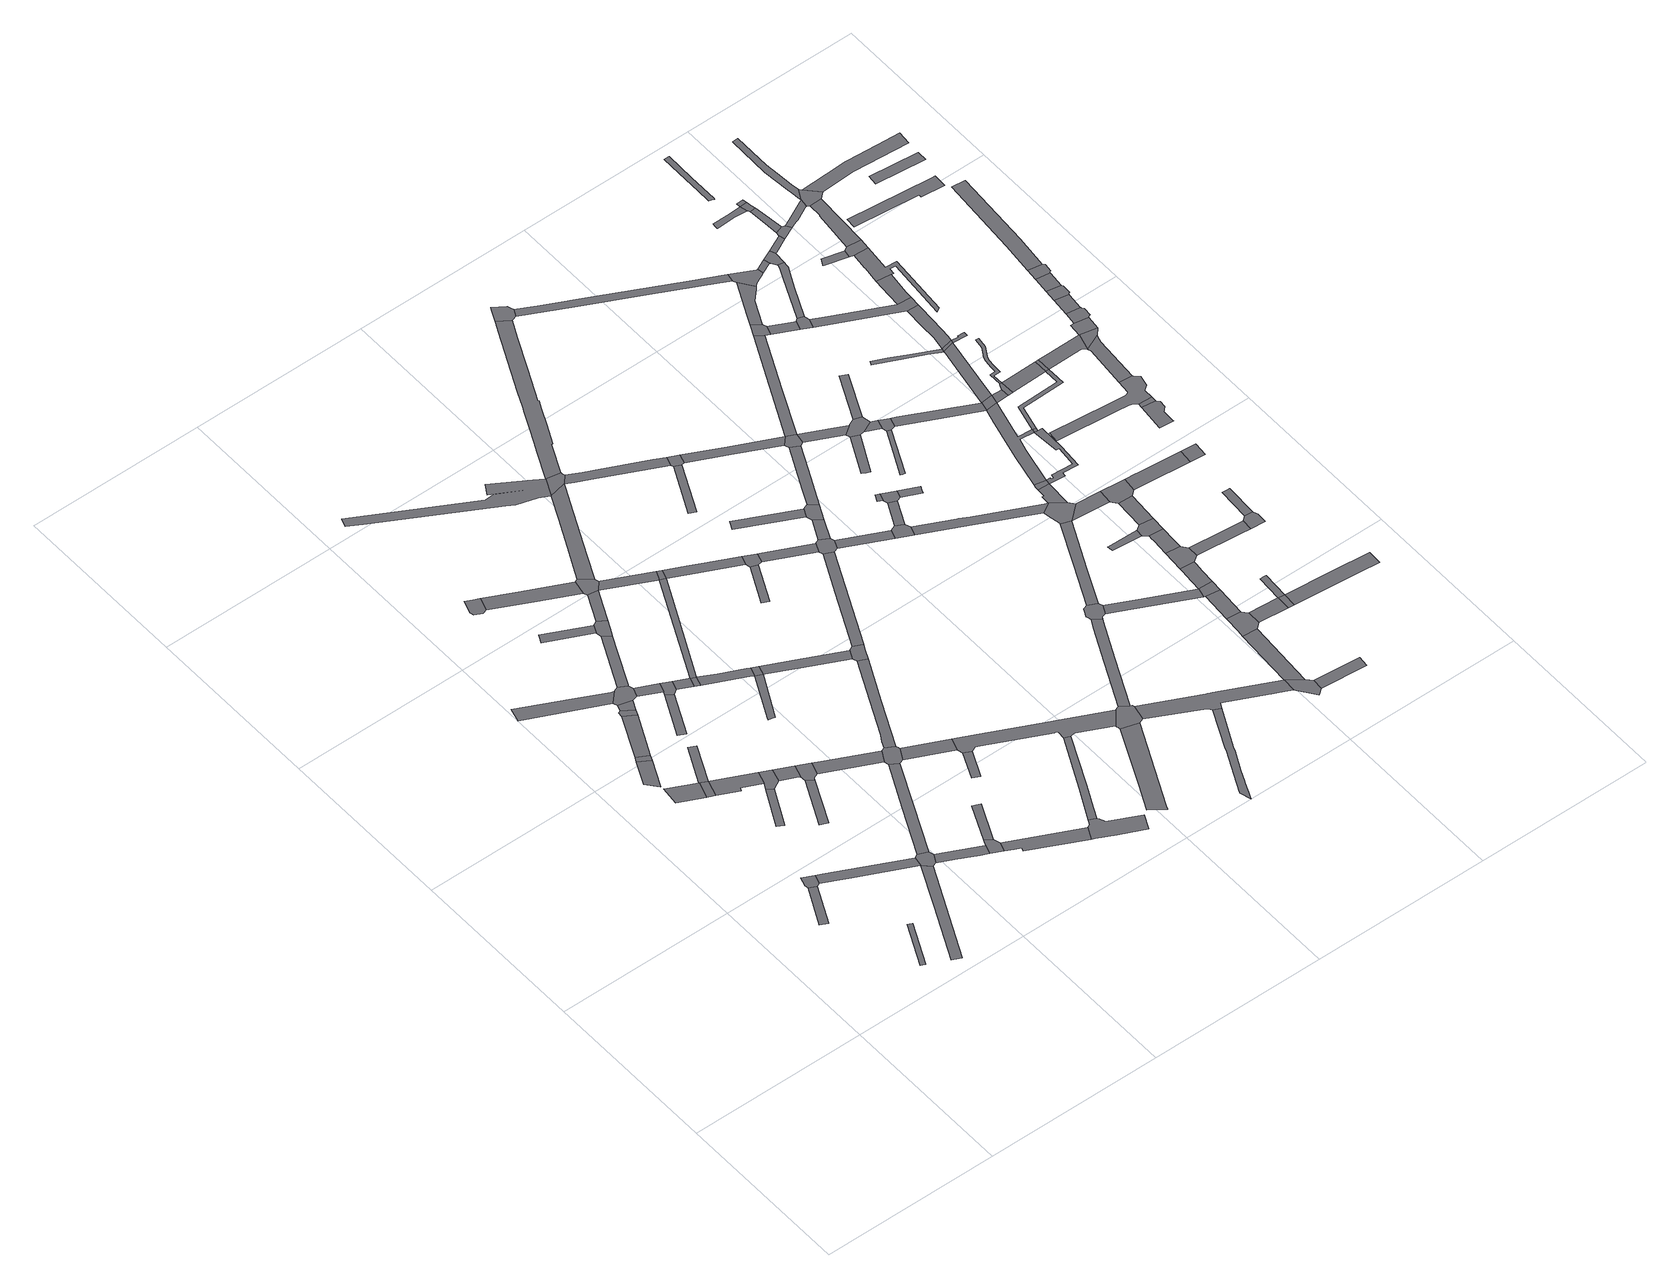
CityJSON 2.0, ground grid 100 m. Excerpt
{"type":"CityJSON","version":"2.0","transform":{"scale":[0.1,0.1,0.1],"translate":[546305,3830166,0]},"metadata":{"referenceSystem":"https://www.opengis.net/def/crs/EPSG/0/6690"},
"CityObjects":{
"road1":{"type":"Road","attributes":{"RoadStructureAttribute.sectionType":"1"},"geometry":[{"type":"MultiSurface","lod":"1","boundaries":[[[0,1,2,3]]]}]},
"road2":{"type":"Road","attributes":{"RoadStructureAttribute.sectionType":"1"},"geometry":[{"type":"MultiSurface","lod":"1","boundaries":[[[4,5,6,7,8]]]}]},
"road3":{"type":"Road","geometry":[{"type":"MultiSurface","lod":"1","boundaries":[[[9,10,0,3,11,12]]]}]},
"road4":{"type":"Road","attributes":{"RoadStructureAttribute.sectionType":"1"},"geometry":[{"type":"MultiSurface","lod":"1","boundaries":[[[13,14,15,16,17]]]}]},
"road5":{"type":"Road","attributes":{"RoadStructureAttribute.sectionType":"1"},"geometry":[{"type":"MultiSurface","lod":"1","boundaries":[[[18,19,20,21,22]]]}]},
"road6":{"type":"Road","attributes":{"RoadStructureAttribute.sectionType":"1"},"geometry":[{"type":"MultiSurface","lod":"1","boundaries":[[[23,24,25,26,27]]]}]},
"road7":{"type":"Road","geometry":[{"type":"MultiSurface","lod":"1","boundaries":[[[28,13,17,29]]]}]},
"road8":{"type":"Road","attributes":{"RoadStructureAttribute.sectionType":"1"},"geometry":[{"type":"MultiSurface","lod":"1","boundaries":[[[30,31,12,11,32,23,33]]]}]},
"road9":{"type":"Road","geometry":[{"type":"MultiSurface","lod":"1","boundaries":[[[34,22,21,35,36,37]]]}]},
"road10":{"type":"Road","attributes":{"RoadStructureAttribute.sectionType":"1"},"geometry":[{"type":"MultiSurface","lod":"1","boundaries":[[[38,39,40,41,42,43]]]}]},
"road11":{"type":"Road","attributes":{"RoadStructureAttribute.sectionType":"1"},"geometry":[{"type":"MultiSurface","lod":"1","boundaries":[[[44,45,46,47]]]}]},
"road12":{"type":"Road","attributes":{"RoadStructureAttribute.sectionType":"1"},"geometry":[{"type":"MultiSurface","lod":"1","boundaries":[[[48,49,28,29,50]]]}]},
"road13":{"type":"Road","geometry":[{"type":"MultiSurface","lod":"1","boundaries":[[[51,52,34,37]]]}]},
"road14":{"type":"Road","attributes":{"RoadStructureAttribute.sectionType":"1"},"geometry":[{"type":"MultiSurface","lod":"1","boundaries":[[[53,36,35,54,55,56,57]]]}]},
"road15":{"type":"Road","geometry":[{"type":"MultiSurface","lod":"1","boundaries":[[[58,59,48,50,60]]]}]},
"road16":{"type":"Road","geometry":[{"type":"MultiSurface","lod":"1","boundaries":[[[61,33,23,27,62,63,64,65]]]}]},
"road17":{"type":"Road","geometry":[{"type":"MultiSurface","lod":"1","boundaries":[[[57,56,44,47,66,67]]]}]},
"road18":{"type":"Road","attributes":{"RoadStructureAttribute.sectionType":"1"},"geometry":[{"type":"MultiSurface","lod":"1","boundaries":[[[68,58,60,69]]]}]},
"road19":{"type":"Road","attributes":{"RoadStructureAttribute.sectionType":"1"},"geometry":[{"type":"MultiSurface","lod":"1","boundaries":[[[70,71,72,73]]]}]},
"road20":{"type":"Road","geometry":[{"type":"MultiSurface","lod":"1","boundaries":[[[74,43,42,68,69,75,76,77]]]}]},
"road21":{"type":"Road","attributes":{"RoadStructureAttribute.sectionType":"1"},"geometry":[{"type":"MultiSurface","lod":"1","boundaries":[[[67,66,78,79,80]]]}]},
"road22":{"type":"Road","attributes":{"RoadStructureAttribute.sectionType":"1"},"geometry":[{"type":"MultiSurface","lod":"1","boundaries":[[[81,82,83,84]]]}]},
"road23":{"type":"Road","attributes":{"RoadStructureAttribute.sectionType":"1"},"geometry":[{"type":"MultiSurface","lod":"1","boundaries":[[[64,63,85,86,87,88]]]}]},
"road24":{"type":"Road","geometry":[{"type":"MultiSurface","lod":"1","boundaries":[[[89,90,91,92,93,94,95]]]}]},
"road25":{"type":"Road","geometry":[{"type":"MultiSurface","lod":"1","boundaries":[[[80,79,70,73,96,97,98]]]}]},
"road26":{"type":"Road","attributes":{"RoadStructureAttribute.sectionType":"1"},"geometry":[{"type":"MultiSurface","lod":"1","boundaries":[[[99,76,75,100,101]]]}]},
"road27":{"type":"Road","attributes":{"RoadStructureAttribute.sectionType":"1"},"geometry":[{"type":"MultiSurface","lod":"1","boundaries":[[[102,103,74,77,104,105,106]]]}]},
"road28":{"type":"Road","geometry":[{"type":"MultiSurface","lod":"1","boundaries":[[[101,100,81,84,107,108]]]}]},
"road29":{"type":"Road","attributes":{"RoadStructureAttribute.sectionType":"1"},"geometry":[{"type":"MultiSurface","lod":"1","boundaries":[[[109,110,61,65,111,112]]]}]},
"road30":{"type":"Road","attributes":{"RoadStructureAttribute.sectionType":"1"},"geometry":[{"type":"MultiSurface","lod":"1","boundaries":[[[113,114,115,116]]]}]},
"road31":{"type":"Road","geometry":[{"type":"MultiSurface","lod":"1","boundaries":[[[117,88,87,118,119,120]]]}]},
"road32":{"type":"Road","attributes":{"RoadStructureAttribute.sectionType":"1"},"geometry":[{"type":"MultiSurface","lod":"1","boundaries":[[[121,122,108,107,123,124]]]}]},
"road33":{"type":"Road","attributes":{"RoadStructureAttribute.sectionType":"1"},"geometry":[{"type":"MultiSurface","lod":"1","boundaries":[[[125,126,98,97,127,128,129]]]}]},
"road34":{"type":"Road","geometry":[{"type":"MultiSurface","lod":"1","boundaries":[[[124,123,130,131]]]}]},
"road35":{"type":"Road","attributes":{"RoadStructureAttribute.sectionType":"1"},"geometry":[{"type":"MultiSurface","lod":"1","boundaries":[[[132,133,95,94,134,135,136]]]}]},
"road36":{"type":"Road","attributes":{"RoadStructureAttribute.sectionType":"1"},"geometry":[{"type":"MultiSurface","lod":"1","boundaries":[[[137,138,139,117,120]]]}]},
"road37":{"type":"Road","geometry":[{"type":"MultiSurface","lod":"1","boundaries":[[[140,131,141]]]}]},
"road38":{"type":"Road","geometry":[{"type":"MultiSurface","lod":"1","boundaries":[[[142,116,115,102,106,143,144]]]}]},
"road39":{"type":"Road","attributes":{"RoadStructureAttribute.sectionType":"1"},"geometry":[{"type":"MultiSurface","lod":"1","boundaries":[[[145,146,119,118,147,148,149,150,151]]]}]},
"road40":{"type":"Road","attributes":{"RoadStructureAttribute.sectionType":"1"},"geometry":[{"type":"MultiSurface","lod":"1","boundaries":[[[152,153,154,155,156,157]]]}]},
"road41":{"type":"Road","attributes":{"RoadStructureAttribute.sectionType":"1"},"geometry":[{"type":"MultiSurface","lod":"1","boundaries":[[[131,130,158,152,159,160,161,141]]]}]},
"road42":{"type":"Road","attributes":{"RoadStructureAttribute.sectionType":"1"},"geometry":[{"type":"MultiSurface","lod":"1","boundaries":[[[162,142,144,163,164]]]}]},
"road43":{"type":"Road","geometry":[{"type":"MultiSurface","lod":"1","boundaries":[[[165,129,128,109,112,166,167,168,169]]]}]},
"road44":{"type":"Road","geometry":[{"type":"MultiSurface","lod":"1","boundaries":[[[159,152,157,170]]]}]},
"road45":{"type":"Road","geometry":[{"type":"MultiSurface","lod":"1","boundaries":[[[171,136,135,162,164,172,173]]]}]},
"road46":{"type":"Road","attributes":{"RoadStructureAttribute.sectionType":"1"},"geometry":[{"type":"MultiSurface","lod":"1","boundaries":[[[174,175,176,124,131,140,177,178,179]]]}]},
"road47":{"type":"Road","attributes":{"RoadStructureAttribute.sectionType":"1"},"geometry":[{"type":"MultiSurface","lod":"1","boundaries":[[[167,166,180,181]]]}]},
"road48":{"type":"Road","attributes":{"RoadStructureAttribute.sectionType":"1"},"geometry":[{"type":"MultiSurface","lod":"1","boundaries":[[[182,183,184,185,186,187,188,189,190,191,192,193,194,195]]]}]},
"road49":{"type":"Road","geometry":[{"type":"MultiSurface","lod":"1","boundaries":[[[196,197,198,199]]]}]},
"road50":{"type":"Road","attributes":{"RoadStructureAttribute.sectionType":"1"},"geometry":[{"type":"MultiSurface","lod":"1","boundaries":[[[200,172,164,201,202,203,174,204]]]}]},
"road51":{"type":"Road","geometry":[{"type":"MultiSurface","lod":"1","boundaries":[[[205,206,207,151,150,208,209,210,211,212,213,214,215]]]}]},
"road52":{"type":"Road","attributes":{"RoadStructureAttribute.sectionType":"1"},"geometry":[{"type":"MultiSurface","lod":"1","boundaries":[[[216,217,218,219,165,169,220,221]]]}]},
"road53":{"type":"Road","attributes":{"RoadStructureAttribute.sectionType":"1"},"geometry":[{"type":"MultiSurface","lod":"1","boundaries":[[[222,223,170,157,224,225,226,227]]]}]},
"road54":{"type":"Road","attributes":{"RoadStructureAttribute.sectionType":"1"},"geometry":[{"type":"MultiSurface","lod":"1","boundaries":[[[228,229,230,231,194,232,233,234,171,173]]]}]},
"road55":{"type":"Road","geometry":[{"type":"MultiSurface","lod":"1","boundaries":[[[204,174,179,235]]]}]},
"road56":{"type":"Road","attributes":{"RoadStructureAttribute.sectionType":"1"},"geometry":[{"type":"MultiSurface","lod":"1","boundaries":[[[236,237,238,205,215,239,240,241,242]]]}]},
"road57":{"type":"Road","geometry":[{"type":"MultiSurface","lod":"1","boundaries":[[[243,227,226,216,221,244,245]]]}]},
"road58":{"type":"Road","attributes":{"RoadStructureAttribute.sectionType":"1"},"geometry":[{"type":"MultiSurface","lod":"1","boundaries":[[[246,247,235,179,248,249,250,251]]]}]},
"road59":{"type":"Road","geometry":[{"type":"MultiSurface","lod":"1","boundaries":[[[252,253,254,255,181,180,196,199,256,257,258,259,260,261,236,242,262,263,264,265]]]}]},
"road60":{"type":"Road","geometry":[{"type":"MultiSurface","lod":"1","boundaries":[[[195,194,231,266,267,268,269]]]}]},
"road61":{"type":"Road","attributes":{"RoadStructureAttribute.sectionType":"1"},"geometry":[{"type":"MultiSurface","lod":"1","boundaries":[[[270,271,272,273]]]}]},
"road62":{"type":"Road","attributes":{"RoadStructureAttribute.sectionType":"1"},"geometry":[{"type":"MultiSurface","lod":"1","boundaries":[[[274,275,276,277,278,279]]]}]},
"road63":{"type":"Road","geometry":[{"type":"MultiSurface","lod":"1","boundaries":[[[251,250,270,273,280,281]]]}]},
"road64":{"type":"Road","attributes":{"RoadStructureAttribute.sectionType":"1"},"geometry":[{"type":"MultiSurface","lod":"1","boundaries":[[[282,283,243,245,284,285]]]}]},
"road65":{"type":"Road","attributes":{"RoadStructureAttribute.sectionType":"1"},"geometry":[{"type":"MultiSurface","lod":"1","boundaries":[[[286,287,288,289,266,231,290,291,292,293,294]]]}]},
"road66":{"type":"Road","attributes":{"RoadStructureAttribute.sectionType":"1"},"geometry":[{"type":"MultiSurface","lod":"1","boundaries":[[[295,281,280,296,297]]]}]},
"road67":{"type":"Road","geometry":[{"type":"MultiSurface","lod":"1","boundaries":[[[298,299,265,264,300,301,274,279,302,303,304,305]]]}]},
"road68":{"type":"Road","attributes":{"RoadStructureAttribute.sectionType":"1"},"geometry":[{"type":"MultiSurface","lod":"1","boundaries":[[[306,307,308,309]]]}]},
"road69":{"type":"Road","attributes":{"RoadStructureAttribute.sectionType":"1"},"geometry":[{"type":"MultiSurface","lod":"1","boundaries":[[[310,311,312,313,314,315,316,317,318,195,269,319,320,321,322,323,324,325,326,327,328,329]]]}]},
"road70":{"type":"Road","attributes":{"RoadStructureAttribute.sectionType":"1"},"geometry":[{"type":"MultiSurface","lod":"1","boundaries":[[[330,331,332,333]]]}]},
"road71":{"type":"Road","attributes":{"RoadStructureAttribute.sectionType":"1"},"geometry":[{"type":"MultiSurface","lod":"1","boundaries":[[[334,335,336,337,338,339,340,341,342,343,344,345,346,347,348,349,350]]]}]},
"road72":{"type":"Road","geometry":[{"type":"MultiSurface","lod":"1","boundaries":[[[351,297,296,282,285,352,353,354]]]}]},
"road73":{"type":"Road","geometry":[{"type":"MultiSurface","lod":"1","boundaries":[[[294,293,306,309,355,356]]]}]},
"road74":{"type":"Road","attributes":{"RoadStructureAttribute.sectionType":"1"},"geometry":[{"type":"MultiSurface","lod":"1","boundaries":[[[357,351,354,358]]]}]},
"road75":{"type":"Road","attributes":{"RoadStructureAttribute.sectionType":"1"},"geometry":[{"type":"MultiSurface","lod":"1","boundaries":[[[353,352,359,360]]]}]},
"road76":{"type":"Road","attributes":{"RoadStructureAttribute.sectionType":"1"},"geometry":[{"type":"MultiSurface","lod":"1","boundaries":[[[361,362,363,298,305,364,365,366,367]]]}]},
"road77":{"type":"Road","geometry":[{"type":"MultiSurface","lod":"1","boundaries":[[[368,333,332,357,358,369]]]}]},
"road78":{"type":"Road","geometry":[{"type":"MultiSurface","lod":"1","boundaries":[[[370,371,372,373,303,302,374,375,334,350,376,377,378,379,380,381,382]]]}]},
"road79":{"type":"Road","attributes":{"RoadStructureAttribute.sectionType":"1"},"geometry":[{"type":"MultiSurface","lod":"1","boundaries":[[[383,356,355,384,385,386]]]}]},
"road80":{"type":"Road","geometry":[{"type":"MultiSurface","lod":"1","boundaries":[[[387,360,359,388,389,390,391]]]}]},
"road81":{"type":"Road","attributes":{"RoadStructureAttribute.sectionType":"1"},"geometry":[{"type":"MultiSurface","lod":"1","boundaries":[[[392,393,368,369,394,395,396]]]}]},
"road82":{"type":"Road","attributes":{"RoadStructureAttribute.sectionType":"1"},"geometry":[{"type":"MultiSurface","lod":"1","boundaries":[[[397,387,391,398]]]}]},
"road83":{"type":"Road","geometry":[{"type":"MultiSurface","lod":"1","boundaries":[[[399,400,310,329,401,402,403,404,405]]]}]},
"road84":{"type":"Road","geometry":[{"type":"MultiSurface","lod":"1","boundaries":[[[406,407,408,409,410,361,367,411,412,413,414]]]}]},
"road85":{"type":"Road","geometry":[{"type":"MultiSurface","lod":"1","boundaries":[[[415,416,417,418]]]}]},
"road86":{"type":"Road","geometry":[{"type":"MultiSurface","lod":"1","boundaries":[[[419,418,417,420,397,398,421,422]]]}]},
"road87":{"type":"Road","geometry":[{"type":"MultiSurface","lod":"1","boundaries":[[[386,385,392,396,423,424]]]}]},
"road88":{"type":"Road","attributes":{"RoadStructureAttribute.sectionType":"1"},"geometry":[{"type":"MultiSurface","lod":"1","boundaries":[[[425,426,427,422,421]]]}]},
"road89":{"type":"Road","geometry":[{"type":"MultiSurface","lod":"1","boundaries":[[[382,381,428,429,430,431]]]}]},
"road90":{"type":"Road","attributes":{"RoadStructureAttribute.sectionType":"1"},"geometry":[{"type":"MultiSurface","lod":"1","boundaries":[[[432,433,434,435,436,390,389,437,438,439]]]}]},
"road91":{"type":"Road","attributes":{"RoadStructureAttribute.sectionType":"1"},"geometry":[{"type":"MultiSurface","lod":"1","boundaries":[[[440,441,442,443,444]]]}]},
"road92":{"type":"Road","attributes":{"RoadStructureAttribute.sectionType":"1"},"geometry":[{"type":"MultiSurface","lod":"1","boundaries":[[[445,413,412,446,447,448]]]}]},
"road93":{"type":"Road","attributes":{"RoadStructureAttribute.sectionType":"1"},"geometry":[{"type":"MultiSurface","lod":"1","boundaries":[[[449,450,406,414,451,452,453]]]}]},
"road94":{"type":"Road","attributes":{"RoadStructureAttribute.sectionType":"1"},"geometry":[{"type":"MultiSurface","lod":"1","boundaries":[[[454,424,423,455,456]]]}]},
"road95":{"type":"Road","attributes":{"RoadStructureAttribute.sectionType":"1"},"geometry":[{"type":"MultiSurface","lod":"1","boundaries":[[[457,458,382,431,459]]]}]},
"road96":{"type":"Road","attributes":{"RoadStructureAttribute.sectionType":"1"},"geometry":[{"type":"MultiSurface","lod":"1","boundaries":[[[460,461,462,463,464,465,466]]]}]},
"road97":{"type":"Road","geometry":[{"type":"MultiSurface","lod":"1","boundaries":[[[430,429,467,468]]]}]},
"road98":{"type":"Road","geometry":[{"type":"MultiSurface","lod":"1","boundaries":[[[469,456,455,440,444,470,471,472]]]}]},
"road99":{"type":"Road","attributes":{"RoadStructureAttribute.sectionType":"1"},"geometry":[{"type":"MultiSurface","lod":"1","boundaries":[[[473,474,386,424,475,476]]]}]},
"road100":{"type":"Road","geometry":[{"type":"MultiSurface","lod":"1","boundaries":[[[477,478,457,459,479,480,481,482]]]}]},
"road101":{"type":"Road","attributes":{"RoadStructureAttribute.sectionType":"1"},"geometry":[{"type":"MultiSurface","lod":"1","boundaries":[[[471,470,483,484]]]}]},
"road102":{"type":"Road","attributes":{"RoadStructureAttribute.sectionType":"1"},"geometry":[{"type":"MultiSurface","lod":"1","boundaries":[[[485,477,482,486]]]}]},
"road103":{"type":"Road","attributes":{"RoadStructureAttribute.sectionType":"1"},"geometry":[{"type":"MultiSurface","lod":"1","boundaries":[[[487,488,489,403,402,490,491,492,493,494,495]]]}]},
"road104":{"type":"Road","geometry":[{"type":"MultiSurface","lod":"1","boundaries":[[[448,447,485,486,496]]]}]},
"road105":{"type":"Road","geometry":[{"type":"MultiSurface","lod":"1","boundaries":[[[484,483,497,460,466,498,499,500,501]]]}]},
"road106":{"type":"Road","geometry":[{"type":"MultiSurface","lod":"1","boundaries":[[[439,438,502,503,504,449,453,505,506,507,508]]]}]},
"road107":{"type":"Road","geometry":[{"type":"MultiSurface","lod":"1","boundaries":[[[509,510,511,512,513,514,515]]]}]},
"road108":{"type":"Road","attributes":{"RoadStructureAttribute.sectionType":"1"},"geometry":[{"type":"MultiSurface","lod":"1","boundaries":[[[516,517,518,448,496,519,520,521]]]}]},
"road109":{"type":"Road","attributes":{"RoadStructureAttribute.sectionType":"1"},"geometry":[{"type":"MultiSurface","lod":"1","boundaries":[[[522,480,479,523,524]]]}]},
"road110":{"type":"Road","attributes":{"RoadStructureAttribute.sectionType":"1"},"geometry":[{"type":"MultiSurface","lod":"1","boundaries":[[[525,526,469,472]]]}]},
"road111":{"type":"Road","attributes":{"RoadStructureAttribute.sectionType":"1"},"geometry":[{"type":"MultiSurface","lod":"1","boundaries":[[[527,528,529,530,439,508,531]]]}]},
"road112":{"type":"Road","geometry":[{"type":"MultiSurface","lod":"1","boundaries":[[[532,516,521,533,534,535,536,537]]]}]},
"road113":{"type":"Road","geometry":[{"type":"MultiSurface","lod":"1","boundaries":[[[538,539,527,531,540]]]}]},
"road114":{"type":"Road","attributes":{"RoadStructureAttribute.sectionType":"1"},"geometry":[{"type":"MultiSurface","lod":"1","boundaries":[[[505,453,541,542]]]}]},
"road115":{"type":"Road","attributes":{"RoadStructureAttribute.sectionType":"1"},"geometry":[{"type":"MultiSurface","lod":"1","boundaries":[[[543,544,545,532,537,546,547]]]}]},
"road116":{"type":"Road","geometry":[{"type":"MultiSurface","lod":"1","boundaries":[[[524,523,548,549]]]}]},
"road117":{"type":"Road","geometry":[{"type":"MultiSurface","lod":"1","boundaries":[[[550,551,515,514,543,547,552]]]}]},
"road118":{"type":"Road","geometry":[{"type":"MultiSurface","lod":"1","boundaries":[[[553,473,476,554,555,556]]]}]},
"road119":{"type":"Road","geometry":[{"type":"MultiSurface","lod":"1","boundaries":[[[557,558,559,524,549]]]}]},
"road120":{"type":"Road","attributes":{"RoadStructureAttribute.sectionType":"1"},"geometry":[{"type":"MultiSurface","lod":"1","boundaries":[[[560,501,500,561,562,563]]]}]},
"road121":{"type":"Road","attributes":{"RoadStructureAttribute.sectionType":"1"},"geometry":[{"type":"MultiSurface","lod":"1","boundaries":[[[564,550,552,565]]]}]},
"road122":{"type":"Road","attributes":{"RoadStructureAttribute.sectionType":"1"},"geometry":[{"type":"MultiSurface","lod":"1","boundaries":[[[566,555,554,567,568]]]}]},
"road123":{"type":"Road","geometry":[{"type":"MultiSurface","lod":"1","boundaries":[[[569,570,571,572,562,573,574,575,538,540,576,577,578,579]]]}]},
"road124":{"type":"Road","attributes":{"RoadStructureAttribute.sectionType":"1"},"geometry":[{"type":"MultiSurface","lod":"1","boundaries":[[[578,580,581,582,583,584,585,586,587,540,531,588,589,590,591,592,593]]]}]},
"road125":{"type":"Road","geometry":[{"type":"MultiSurface","lod":"1","boundaries":[[[594,542,541,564,565,595,596]]]}]},
"road126":{"type":"Road","attributes":{"RoadStructureAttribute.sectionType":"1"},"geometry":[{"type":"MultiSurface","lod":"1","boundaries":[[[597,598,599,553,556,600,601,602]]]}]},
"road127":{"type":"Road","attributes":{"RoadStructureAttribute.sectionType":"1"},"geometry":[{"type":"MultiSurface","lod":"1","boundaries":[[[603,535,534,604,605,606]]]}]},
"road128":{"type":"Road","geometry":[{"type":"MultiSurface","lod":"1","boundaries":[[[607,608,568,567,609,610,611,612]]]}]},
"road129":{"type":"Road","geometry":[{"type":"MultiSurface","lod":"1","boundaries":[[[579,578,593,613]]]}]},
"road130":{"type":"Road","attributes":{"RoadStructureAttribute.sectionType":"1"},"geometry":[{"type":"MultiSurface","lod":"1","boundaries":[[[614,549,548,615,616,617,618]]]}]},
"road131":{"type":"Road","geometry":[{"type":"MultiSurface","lod":"1","boundaries":[[[619,563,562,572]]]}]},
"road132":{"type":"Road","geometry":[{"type":"MultiSurface","lod":"1","boundaries":[[[620,495,494,597,602,621,622,623,624]]]}]},
"road133":{"type":"Road","attributes":{"RoadStructureAttribute.sectionType":"1"},"geometry":[{"type":"MultiSurface","lod":"1","boundaries":[[[625,626,627,628,629,630,631,632,633,634,635]]]}]},
"road134":{"type":"Road","attributes":{"RoadStructureAttribute.sectionType":"1"},"geometry":[{"type":"MultiSurface","lod":"1","boundaries":[[[636,637,638,607,612,639,640,641,642,643]]]}]},
"road135":{"type":"Road","attributes":{"RoadStructureAttribute.sectionType":"1"},"geometry":[{"type":"MultiSurface","lod":"1","boundaries":[[[619,572,644,645]]]}]},
"road136":{"type":"Road","geometry":[{"type":"MultiSurface","lod":"1","boundaries":[[[646,606,605,647,648,649]]]}]},
"road137":{"type":"Road","attributes":{"RoadStructureAttribute.sectionType":"1"},"geometry":[{"type":"MultiSurface","lod":"1","boundaries":[[[650,651,652,596,595,653,654,655]]]}]},
"road138":{"type":"Road","attributes":{"RoadStructureAttribute.sectionType":"1"},"geometry":[{"type":"MultiSurface","lod":"1","boundaries":[[[656,657,634,658,563,619]]]}]},
"road139":{"type":"Road","geometry":[{"type":"MultiSurface","lod":"1","boundaries":[[[659,660,661,645,644,662,663]]]}]},
"road140":{"type":"Road","attributes":{"RoadStructureAttribute.sectionType":"1"},"geometry":[{"type":"MultiSurface","lod":"1","boundaries":[[[664,624,623,665,666]]]}]},
"road141":{"type":"Road","attributes":{"RoadStructureAttribute.sectionType":"1"},"geometry":[{"type":"MultiSurface","lod":"1","boundaries":[[[667,668,610,609,669,670,671,672,673,674]]]}]},
"road142":{"type":"Road","geometry":[{"type":"MultiSurface","lod":"1","boundaries":[[[675,676,677,646,649]]]}]},
"road143":{"type":"Road","attributes":{"RoadStructureAttribute.sectionType":"1"},"geometry":[{"type":"MultiSurface","lod":"1","boundaries":[[[678,679,680,681,682,683,684,579,613]]]}]},
"road144":{"type":"Road","geometry":[{"type":"MultiSurface","lod":"1","boundaries":[[[685,664,666,686,687,636,643,688]]]}]},
"road145":{"type":"Road","geometry":[{"type":"MultiSurface","lod":"1","boundaries":[[[689,635,634,657]]]}]},
"road146":{"type":"Road","attributes":{"RoadStructureAttribute.sectionType":"1"},"geometry":[{"type":"MultiSurface","lod":"1","boundaries":[[[690,691,692,693,694,695,696,697,698,699,700,701,702,703,704,705,706,660,659]]]}]},
"road147":{"type":"Road","attributes":{"RoadStructureAttribute.sectionType":"1"},"geometry":[{"type":"MultiSurface","lod":"1","boundaries":[[[707,659,663,682]]]}]},
"road148":{"type":"Road","attributes":{"RoadStructureAttribute.sectionType":"1"},"geometry":[{"type":"MultiSurface","lod":"1","boundaries":[[[671,708,709,710,635,689,711,712,713,672]]]}]},
"road149":{"type":"Road","attributes":{"RoadStructureAttribute.sectionType":"1"},"geometry":[{"type":"MultiSurface","lod":"1","boundaries":[[[714,715,716,717,718,719,720,721,722,723,724,725,726,727,728,729,730,731,732,733,734,735,736,737,738,739,740,741,742]]]}]},
"road150":{"type":"Road","geometry":[{"type":"MultiSurface","lod":"1","boundaries":[[[743,744,745,746,689,657]]]}]},
"road151":{"type":"Road","attributes":{"RoadStructureAttribute.sectionType":"1"},"geometry":[{"type":"MultiSurface","lod":"1","boundaries":[[[747,748,685,688,749,750]]]}]},
"road152":{"type":"Road","geometry":[{"type":"MultiSurface","lod":"1","boundaries":[[[655,654,751,752]]]}]},
"road153":{"type":"Road","attributes":{"RoadStructureAttribute.sectionType":"1"},"geometry":[{"type":"MultiSurface","lod":"1","boundaries":[[[753,754,755,756,757,758,759,760]]]}]},
"road154":{"type":"Road","geometry":[{"type":"MultiSurface","lod":"1","boundaries":[[[761,707,682,681]]]}]},
"road155":{"type":"Road","geometry":[{"type":"MultiSurface","lod":"1","boundaries":[[[762,763,674,673,764,765]]]}]},
"road156":{"type":"Road","geometry":[{"type":"MultiSurface","lod":"1","boundaries":[[[766,767,768,769,770,771]]]}]},
"road157":{"type":"Road","geometry":[{"type":"MultiSurface","lod":"1","boundaries":[[[772,773,774,775,747,750,776,777]]]}]},
"road158":{"type":"Road","attributes":{"RoadStructureAttribute.sectionType":"1"},"geometry":[{"type":"MultiSurface","lod":"1","boundaries":[[[778,779,780,781,782,774,773]]]}]},
"road159":{"type":"Road","attributes":{"RoadStructureAttribute.sectionType":"1"},"geometry":[{"type":"MultiSurface","lod":"1","boundaries":[[[783,784,785,786,787,788,789,790,791]]]}]},
"road160":{"type":"Road","attributes":{"RoadStructureAttribute.sectionType":"1"},"geometry":[{"type":"MultiSurface","lod":"1","boundaries":[[[792,793,753,760,794,780,779]]]}]},
"road161":{"type":"Road","geometry":[{"type":"MultiSurface","lod":"1","boundaries":[[[795,796,797,798,753,793]]]}]},
"road162":{"type":"Road","attributes":{"RoadStructureAttribute.sectionType":"1"},"geometry":[{"type":"MultiSurface","lod":"1","boundaries":[[[799,800,801,802,762,765,803,804,805,806,807,808,809,810]]]}]},
"road163":{"type":"Road","geometry":[{"type":"MultiSurface","lod":"1","boundaries":[[[811,812,813,814,815,816,817,818,819,820]]]}]},
"road164":{"type":"Road","geometry":[{"type":"MultiSurface","lod":"1","boundaries":[[[733,811,820,734]]]}]},
"road165":{"type":"Road","geometry":[{"type":"MultiSurface","lod":"1","boundaries":[[[821,771,770,799,810,822]]]}]},
"road166":{"type":"Road","attributes":{"RoadStructureAttribute.sectionType":"1"},"geometry":[{"type":"MultiSurface","lod":"1","boundaries":[[[823,761,681,824,825,826,827,828,829,830,831]]]}]},
"road167":{"type":"Road","attributes":{"RoadStructureAttribute.sectionType":"1"},"geometry":[{"type":"MultiSurface","lod":"1","boundaries":[[[832,833,834,835,836,777,776,837,838,839,840]]]}]},
"road168":{"type":"Road","attributes":{"RoadStructureAttribute.sectionType":"1"},"geometry":[{"type":"MultiSurface","lod":"1","boundaries":[[[841,842,843,844,845,821,822]]]}]},
"road169":{"type":"Road","attributes":{"RoadStructureAttribute.sectionType":"1"},"geometry":[{"type":"MultiSurface","lod":"1","boundaries":[[[846,847,848,830,849,714,742]]]}]},
"road170":{"type":"Road","geometry":[{"type":"MultiSurface","lod":"1","boundaries":[[[850,851,852,832,840,853,842,841,854,855]]]}]},
"road171":{"type":"Road","geometry":[{"type":"MultiSurface","lod":"1","boundaries":[[[831,830,848,856]]]}]},
"road172":{"type":"Road","attributes":{"RoadStructureAttribute.sectionType":"1"},"geometry":[{"type":"MultiSurface","lod":"1","boundaries":[[[857,858,859,860,861,832,852,862,863,864,865]]]}]},
"road173":{"type":"Road","attributes":{"RoadStructureAttribute.sectionType":"1"},"geometry":[{"type":"MultiSurface","lod":"1","boundaries":[[[866,831,856,867,868]]]}]},
"road174":{"type":"Road","geometry":[{"type":"MultiSurface","lod":"1","boundaries":[[[869,868,867,870,871,872,873,874,875,876,877,878,879,880,881]]]}]},
"road175":{"type":"Road","attributes":{"RoadStructureAttribute.sectionType":"1"},"geometry":[{"type":"MultiSurface","lod":"1","boundaries":[[[882,869,881,883,884,885]]]}]},
"road176":{"type":"Road","geometry":[{"type":"MultiSurface","lod":"1","boundaries":[[[886,882,885,887,888,889,890,891,892,893,894,895,896,897,898]]]}]},
"road177":{"type":"Road","attributes":{"RoadStructureAttribute.sectionType":"1"},"geometry":[{"type":"MultiSurface","lod":"1","boundaries":[[[899,886,898,900,901,902]]]}]},
"road178":{"type":"Road","attributes":{"RoadStructureAttribute.sectionType":"1"},"geometry":[{"type":"MultiSurface","lod":"1","boundaries":[[[903,904,905,906,907,908,909]]]}]},
"road179":{"type":"Road","geometry":[{"type":"MultiSurface","lod":"1","boundaries":[[[910,899,902,911,912,913,914,915,916,917,918,919]]]}]},
"road180":{"type":"Road","attributes":{"RoadStructureAttribute.sectionType":"1"},"geometry":[{"type":"MultiSurface","lod":"1","boundaries":[[[920,921,922,923,855,854,924,925,926]]]}]},
"road181":{"type":"Road","attributes":{"RoadStructureAttribute.sectionType":"1"},"geometry":[{"type":"MultiSurface","lod":"1","boundaries":[[[927,928,910,919,929,930]]]}]},
"road182":{"type":"Road","geometry":[{"type":"MultiSurface","lod":"1","boundaries":[[[931,932,933,934]]]}]}
},
"vertices":[
[401,885,0],[294,667,0],[335,647,0],[441,865,0],
[644,395,0],[632,401,0],[619,407,0],[502,165,0],[527,154,0],
[414,956,0],[398,904,0],[461,873,0],[478,926,0],
[274,2023,0],[212,1890,0],[263,1826,0],[267,1836,0],[338,1983,0],
[282,1799,0],[267,1807,0],[254,1703,0],[391,1639,0],[421,1732,0],
[907,658,0],[795,424,0],[640,98,0],[688,74,0],[949,618,0],
[288,2050,0],[352,2014,0],
[802,769,0],[511,910,0],[589,811,0],[916,713,0],
[420,1733,0],[432,1620,0],[461,1712,0],[461,1714,0],
[462,2446,0],[292,2528,0],[25,2659,0],[5,2582,0],[422,2385,0],[476,2440,0],
[642,1501,0],[531,1285,0],[566,1266,0],[674,1476,0],
[404,2294,0],[292,2059,0],[468,2253,0],
[562,1922,0],[522,1942,0],
[496,1695,0],[544,1567,0],[554,1585,0],[659,1535,0],[682,1606,0],
[419,2325,0],[405,2320,0],[483,2285,0],
[938,723,0],[952,619,0],[973,627,0],[998,675,0],[990,703,0],
[723,1505,0],[743,1577,0],
[433,2359,0],[510,2341,0],
[822,1427,0],[696,1165,0],[737,1145,0],[860,1401,0],
[504,2450,0],[538,2348,0],[558,2399,0],[551,2425,0],
[813,1462,0],[820,1459,0],[843,1529,0],
[649,2274,0],[532,2033,0],[573,2013,0],[686,2248,0],
[1055,587,0],[1168,532,0],[1210,512,0],[1227,564,0],
[324,3318,0],[286,3336,0],[261,3261,0],[266,3240,0],[307,3221,0],[331,3228,0],[355,3303,0],
[866,1413,0],[894,1424,0],[917,1493,0],
[570,2394,0],[658,2291,0],[675,2344,0],
[650,2753,0],[506,2454,0],[554,2432,0],[650,2631,0],[694,2723,0],
[714,2264,0],[731,2317,0],
[1196,1258,0],[1070,999,0],[1121,976,0],[1241,1228,0],
[425,2946,0],[403,2900,0],[647,2786,0],[667,2831,0],
[1243,598,0],[1273,481,0],[1291,533,0],[1280,572,0],
[805,2281,0],[804,2282,0],[792,2226,0],[810,2279,0],
[1160,1375,0],[972,1466,0],[1126,1312,0],[1189,1282,0],[1225,1345,0],
[820,2213,0],[837,2265,0],
[661,3155,0],[524,3221,0],[542,3125,0],[757,3022,0],[773,3101,0],
[1377,783,0],[1356,793,0],[1336,802,0],
[837,2266,0],[838,2265,0],
[693,2843,0],[700,2736,0],[737,2812,0],
[1669,351,0],[1666,353,0],[1317,460,0],[1350,444,0],[1343,425,0],[1642,279,0],[1675,348,0],
[1059,2098,0],[932,1843,0],[930,1840,0],[948,1835,0],[965,1830,0],[1094,2080,0],
[1048,2103,0],[1076,2149,0],[1058,2158,0],[930,2219,0],
[767,2998,0],[782,2904,0],[823,2990,0],
[1245,1352,0],[1266,1238,0],[1302,1304,0],[1299,1314,0],[1294,1325,0],
[1111,2132,0],
[791,3107,0],[863,3033,0],[855,3056,0],
[1093,2860,0],[1088,2852,0],[959,2587,0],[1015,2627,0],[1066,2731,0],[1123,2846,0],
[1506,1123,0],[1530,1195,0],
[1029,3735,0],[833,3855,0],[799,3796,0],[997,3685,0],[825,3780,0],[772,3776,0],[165,4114,0],[147,4065,0],[224,4021,0],[823,3685,0],[864,3663,0],[975,3628,0],[1031,3599,0],[1081,3702,0],
[1517,1093,0],[1446,941,0],[1487,922,0],[1556,1070,0],
[872,3029,0],[848,2978,0],[1084,2864,0],[1089,2862,0],[1114,2912,0],
[1709,385,0],[1694,355,0],[1677,349,0],[1659,271,0],[1755,224,0],[1896,160,0],[1936,243,0],[1767,326,0],[1759,343,0],[1752,356,0],[1747,366,0],
[1496,1866,0],[1382,1631,0],[1285,1429,0],[1264,1392,0],[1423,1592,0],[1544,1843,0],
[1258,2061,0],[1209,2085,0],[1103,2076,0],[1258,1999,0],[1487,1890,0],[1511,1940,0],
[925,3202,0],[1074,3508,0],[1114,3593,0],[1128,3620,0],[966,3464,0],[887,3302,0],[815,3156,0],
[1141,2899,0],
[1947,865,0],[1802,569,0],[1760,485,0],[1796,468,0],[1798,471,0],[1845,569,0],[1980,850,0],
[1536,1951,0],[1569,1894,0],[1585,1927,0],
[1329,2808,0],[1250,2846,0],[1126,2844,0],[1251,2784,0],[1473,2678,0],[1490,2730,0],
[2004,968,0],[1991,974,0],[1968,985,0],[1655,1135,0],[1587,1085,0],[1607,1075,0],[1935,918,0],[1937,917,0],[1939,916,0],[1952,910,0],[1992,853,0],[2012,856,0],[2188,770,0],[2252,848,0],
[1165,3663,0],[1161,3678,0],[1160,3685,0],[1159,3687,0],
[1480,2654,0],[1377,2441,0],[1413,2424,0],[1516,2638,0],
[2193,740,0],[2038,409,0],[1965,258,0],[2046,199,0],[2053,219,0],[2288,711,0],
[1542,2644,0],[1559,2697,0],
[1801,2499,0],[1689,2268,0],[1752,2271,0],[1851,2476,0],
[1553,3476,0],[1290,3601,0],[1242,3624,0],[1196,3647,0],[1173,3598,0],[1243,3564,0],[1420,3479,0],[1595,3395,0],[1612,3447,0],
[1580,2687,0],[1793,2522,0],[1815,2573,0],
[2276,857,0],[2272,855,0],[2189,762,0],[2190,758,0],[2316,724,0],[2334,810,0],[2332,822,0],[2323,826,0],
[1602,3380,0],[1467,3103,0],[1503,3086,0],[1638,3363,0],
[1527,4635,0],[1499,4577,0],[1327,4220,0],[1284,4129,0],[1268,4095,0],[1238,4033,0],[1216,3988,0],[1163,3875,0],[1161,3872,0],[1232,3842,0],[1240,3859,0],[1247,3854,0],[1302,3970,0],[1343,4056,0],[1361,4093,0],[1369,4109,0],[1363,4113,0],[1454,4301,0],[1544,4489,0],[1593,4589,0],
[1587,2938,0],[1564,2892,0],[1888,2735,0],[1910,2781,0],
[2612,559,0],[2503,330,0],[2499,320,0],[2404,121,0],[2381,73,0],[2380,70,0],[2377,65,0],[2394,1,0],[2400,15,0],[2412,42,0],[2419,56,0],[2440,104,0],[2442,108,0],[2471,173,0],[2526,285,0],[2539,313,0],[2651,540,0],
[1840,2582,0],[1874,2484,0],[1897,2533,0],[1889,2555,0],
[1654,3366,0],[1671,3419,0],
[1898,2702,0],[1944,2669,0],
[2131,2360,0],[2148,2411,0],
[2527,1373,0],[2504,1326,0],[2402,1119,0],[2325,830,0],[2458,1108,0],[2565,1326,0],[2572,1339,0],
[1942,2792,0],[1985,2754,0],
[2681,644,0],[2672,648,0],[2658,655,0],[2652,658,0],[2594,582,0],[2600,575,0],[2666,570,0],[2892,462,0],[2894,461,0],[2926,446,0],[2978,422,0],[2991,416,0],[2996,493,0],
[1867,3324,0],[1874,3261,0],[2095,3155,0],[2135,3195,0],
[2179,2424,0],[2204,2324,0],[2216,2319,0],[2233,2370,0],[2221,2402,0],
[2105,3130,0],[1985,2882,0],[2087,2964,0],[2123,3037,0],[2154,3103,0],
[2246,2560,0],[2288,2539,0],
[1567,4719,0],[1560,4705,0],[1599,4591,0],[1623,4599,0],[1644,4639,0],[1636,4662,0],[1632,4672,0],
[2566,1453,0],[2550,1447,0],[2541,1445,0],[2519,1398,0],[2522,1390,0],[2577,1350,0],[2600,1357,0],[2624,1406,0],[2616,1430,0],
[2231,2637,0],[2212,2596,0],[2238,2584,0],[2252,2627,0],
[2279,2615,0],[2239,2582,0],[2313,2549,0],[2327,2592,0],
[2176,3114,0],[2184,3172,0],
[2415,2502,0],[2424,2522,0],[2434,2543,0],
[3064,315,0],[3097,341,0],[3103,402,0],[3073,435,0],
[2822,2085,0],[2483,2248,0],[2479,2250,0],[2443,2269,0],[2437,2271,0],[2481,2191,0],[2782,2043,0],[2838,2077,0],
[2372,2998,0],[2266,2783,0],[2286,2773,0],[2307,2763,0],[2417,2980,0],
[2782,1328,0],[2662,1327,0],[3032,1147,0],[3047,1201,0],
[2799,1939,0],[2686,1704,0],[2714,1635,0],[2851,1917,0],[2852,1918,0],
[2336,3098,0],[2364,3022,0],[2416,3059,0],
[3019,834,0],[2997,497,0],[3101,826,0],
[2531,2918,0],[2470,2795,0],[2405,2661,0],[2404,2659,0],[2416,2656,0],[2429,2652,0],[2551,2910,0],
[3360,319,0],[3364,379,0],
[2454,3077,0],[2443,2984,0],[2507,3015,0],[2497,3063,0],
[2423,3790,0],[2280,3496,0],[2309,3434,0],[2467,3759,0],
[3029,970,0],[3022,874,0],[3132,855,0],[3135,934,0],[3131,934,0],[3110,961,0],
[2524,2945,0],[2541,2998,0],
[3042,1142,0],[3122,1133,0],
[2408,4255,0],[2006,4457,0],[1747,4586,0],[1879,4470,0],[2204,4307,0],[2510,4154,0],[2554,4132,0],[2564,4127,0],[2574,4172,0],
[3127,1198,0],
[2531,2919,0],[2551,2911,0],[2555,2912,0],[2578,2918,0],[2596,2972,0],
[2784,2028,0],[2786,2015,0],[2799,1942,0],[2934,1992,0],[2916,2013,0],[2912,2018,0],[2910,2021,0],
[2882,1682,0],[2879,1682,0],[2881,1665,0],[2884,1649,0],[3045,1636,0],[3051,1636,0],[3053,1676,0],
[3059,1357,0],[3057,1331,0],[3055,1310,0],[3132,1280,0],[3138,1332,0],[3139,1348,0],
[3302,919,0],[3300,840,0],[3305,919,0],
[2618,3316,0],[2577,3336,0],
[2853,2172,0],[2851,2126,0],[2841,2127,0],[2838,2080,0],[2918,2170,0],
[3068,1476,0],[3161,1365,0],[3173,1374,0],[3174,1434,0],[3165,1445,0],[3148,1467,0],
[2858,2211,0],[2853,2192,0],[2922,2197,0],
[3069,1899,0],[3076,1979,0],
[3078,1613,0],[3076,1591,0],[3075,1572,0],[3151,1518,0],[3157,1604,0],
[3335,836,0],[3340,916,0],
[3084,1696,0],[3056,1676,0],[3163,1688,0],
[2454,3854,0],[2491,3747,0],[2508,3797,0],[2500,3821,0],
[3350,1066,0],[3332,1067,0],[3315,1068,0],
[2624,2958,0],[2770,2825,0],[2982,2722,0],[2995,2776,0],
[3097,1866,0],[3176,1861,0],
[2629,3738,0],[2620,3683,0],[2637,3734,0],
[2992,2498,0],[3039,2685,0],[3041,2693,0],[3050,2731,0],[2961,2643,0],[2939,2559,0],[2902,2407,0],[2969,2409,0],[2987,2479,0],[3069,2471,0],[3074,2490,0],
[3080,2317,0],[3097,2315,0],[3087,2225,0],[3084,2198,0],[2963,2207,0],[2958,2186,0],[2945,2188,0],[2946,2196,0],[3008,2162,0],[3013,2185,0],[3101,2179,0],[3113,2318,0],[3115,2466,0],[3090,2468,0],
[3186,1969,0],[3207,1888,0],[3214,1967,0],
[2575,4105,0],[2552,4058,0],[2480,3908,0],[2569,3961,0],[2618,4013,0],[2631,4027,0],
[3364,1416,0],[3422,1350,0],[3480,1345,0],[3484,1405,0],
[2654,3748,0],[2653,3746,0],[2678,3654,0],[2695,3706,0],[2689,3732,0],[2688,3734,0],
[3094,2486,0],
[3612,891,0],[3346,836,0],[3704,803,0],[3821,792,0],[3826,872,0],
[3061,2781,0],
[2701,4109,0],[2645,4041,0],[2691,4063,0],[2712,4073,0],[2704,4107,0],
[3056,3166,0],[2926,3229,0],[2828,3278,0],[2750,3315,0],[2745,3305,0],[2740,3295,0],[2883,3226,0],[2989,3177,0],[3051,3146,0],[3061,3142,0],[3066,3162,0],
[2800,4068,0],[2787,4040,0],[2763,3987,0],[2769,3910,0],[2807,3987,0],[2828,4028,0],[2829,4040,0],[2831,4064,0],
[3122,2733,0],[3121,2780,0],
[3511,1426,0],[3563,1338,0],[3567,1398,0],[3556,1421,0],
[3527,1939,0],[3289,1960,0],[3280,1961,0],[3281,1881,0],[3526,1858,0],[3534,1939,0],
[3070,2830,0],[3130,3160,0],[3063,3141,0],
[3148,2813,0],[3138,2813,0],[3135,2813,0],[3137,2733,0],[3150,2733,0],
[2765,4136,0],[2775,4103,0],[2776,4101,0],
[2777,3665,0],[2696,3705,0],[2765,3612,0],[3026,3484,0],[3090,3455,0],[3155,3451,0],[3159,3510,0],[3080,3515,0],
[3566,1607,0],[3543,1608,0],[3521,1610,0],
[3129,2626,0],[3379,2633,0],[3377,2711,0],[3377,2739,0],[3357,2739,0],[3358,2652,0],[3113,2645,0],
[2825,4165,0],[2785,4088,0],[2796,4073,0],[2836,4133,0],
[3133,3175,0],
[3148,2872,0],[3187,2873,0],[3187,2880,0],[3189,2920,0],[3194,2967,0],[3202,2989,0],[3226,3030,0],[3235,3043,0],[3243,3104,0],[3226,3106,0],[3218,3049,0],[3211,3039,0],[3186,2996,0],[3178,2971,0],[3172,2921,0],[3171,2890,0],[3138,2889,0],
[3356,2818,0],
[3083,3335,0],[3081,3243,0],[3068,3172,0],[3139,3210,0],[3143,3259,0],[3154,3428,0],
[3584,2466,0],[3578,2392,0],[3576,2391,0],[3571,2387,0],[3569,2386,0],[3564,2383,0],[3555,2381,0],[3544,2381,0],[3534,2382,0],[3469,2388,0],[3125,2422,0],[3122,2392,0],[3119,2362,0],[3463,2329,0],[3528,2322,0],[3551,2316,0],[3560,2309,0],[3563,2306,0],[3568,2300,0],[3570,2299,0],[3646,2297,0],[3647,2349,0],[3654,2354,0],[3662,2361,0],[3674,2369,0],[3688,2429,0],[3677,2440,0],[3661,2456,0],[3658,2459,0],
[3213,3152,0],[3215,3178,0],[3176,3181,0],[3176,3171,0],
[2919,4210,0],[2875,4189,0],[2843,4136,0],[2929,4178,0],
[3613,1850,0],[3621,1931,0],
[2893,4471,0],[2811,4468,0],[2724,4467,0],[2722,4449,0],[2721,4432,0],[2723,4432,0],[2834,4436,0],[2902,4431,0],
[3376,2818,0],
[3096,3694,0],[3090,3646,0],[3162,3553,0],[3177,3684,0],
[2983,3970,0],[2972,3951,0],[2961,3932,0],[2967,3930,0],[3093,3897,0],[3101,3941,0],
[2980,4243,0],[2966,4247,0],[2923,4234,0],[2919,4214,0],[3003,4213,0],[2983,4242,0],
[2947,4397,0],[2943,4421,0],[2911,4414,0],[2920,4294,0],[2920,4292,0],
[2804,4935,0],[2803,4820,0],[2801,4675,0],[2802,4595,0],[2816,4590,0],[2830,4585,0],[2830,4590,0],[2831,4765,0],[2834,4935,0],
[2939,4447,0],[2935,4474,0],[2904,4431,0],
[2931,4499,0],[2911,4498,0],[2891,4496,0],[2891,4495,0],
[3118,3890,0],[3116,3871,0],[3107,3794,0],[3109,3794,0],[3192,3682,0],[3195,3716,0],[3230,3713,0],[3198,3360,0],[3220,3373,0],[3251,3731,0],[3184,3737,0],[3201,3884,0],
[3567,2272,0],[3552,2118,0],[3630,2110,0],[3629,2111,0],[3633,2187,0],[3636,2189,0],[3638,2191,0],[3656,2209,0],[3660,2249,0],[3645,2264,0],
[3124,3953,0],[3205,3945,0],
[3437,2820,0],[3507,2743,0],[3571,2744,0],[3576,2744,0],[3577,2744,0],[3586,2740,0],[3594,2734,0],[3600,2723,0],[3630,2821,0],
[3147,4323,0],[3140,4319,0],[3131,4315,0],[3021,4260,0],[2985,4243,0],[3046,4233,0],[3047,4230,0],[3050,4232,0],[3140,4277,0],
[3225,4269,0],[3155,4266,0],[3153,4190,0],[3150,4190,0],[3134,4040,0],
[3680,2722,0],[3688,2754,0],[3692,2763,0],[3607,2705,0],
[3184,4375,0],[3179,4379,0],[3179,4381,0],[3141,4275,0],[3256,4298,0],[3190,4370,0],
[3726,2800,0],
[3127,4817,0],[3122,4567,0],[3134,4426,0],[3140,4376,0],[3144,4346,0],[3171,4429,0],[3164,4528,0],[3156,4601,0],[3159,4817,0],
[3636,2894,0],[3734,2878,0],[3657,2893,0],
[3665,2964,0],[3738,2883,0],[3741,2885,0],[3743,2887,0],[3747,2888,0],[3750,2888,0],[3755,2938,0],[3752,2939,0],[3749,2940,0],[3746,2942,0],[3745,2945,0],[3744,2949,0],[3744,2952,0],
[3675,3066,0],[3744,2955,0],[3753,3049,0],[3754,3053,0],
[3682,3134,0],[3754,3056,0],[3755,3058,0],[3757,3059,0],[3759,3061,0],[3761,3061,0],[3764,3061,0],[3767,3111,0],[3765,3113,0],[3763,3114,0],[3762,3117,0],[3761,3119,0],[3761,3122,0],
[3692,3227,0],[3761,3124,0],[3770,3211,0],[3770,3215,0],
[3722,4043,0],[3237,4090,0],[3233,4029,0],[3602,3996,0],[3601,3978,0],[3734,3967,0],[3738,4042,0],
[3699,3295,0],[3771,3218,0],[3772,3220,0],[3774,3222,0],[3776,3223,0],[3778,3224,0],[3781,3224,0],[3787,3273,0],[3781,3277,0],[3776,3283,0],
[3648,4370,0],[3478,4381,0],[3459,4382,0],[3345,4377,0],[3454,4308,0],[3774,4285,0],[3779,4361,0],
[3753,3938,0],[3718,3481,0],[3796,3474,0],[3830,3929,0],
[3491,4235,0],[3485,4180,0],[3769,4153,0],[3768,4209,0]
]}
